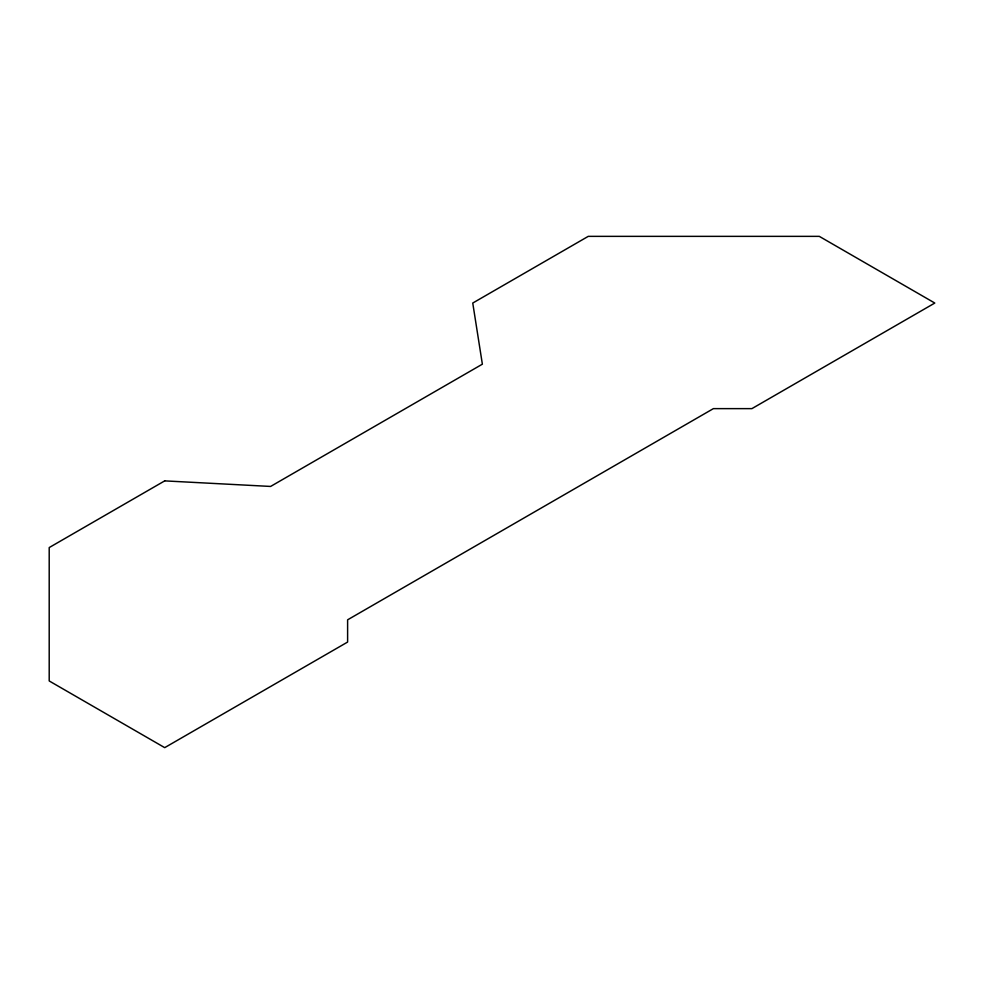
<?xml version="1.0" encoding="UTF-8"?>
<svg xmlns="http://www.w3.org/2000/svg" width="984" height="984" viewBox="0 0 984 984"><rect width="100%" height="100%" fill="white"/><g stroke="black" fill="none" stroke-linecap="round" stroke-linejoin="round"><path stroke-width="1.48" d="M164.709 480.881L49.2 547.571L49.2 680.953L164.709 747.643L347.61 642.06L347.61 619.822L713.4 408.631L751.899 408.631L934.8 303.047L819.291 236.357L588.26 236.357L472.751 303.047L482.369 364.178L270.6 486.44L164.709 480.881"/></g></svg>
